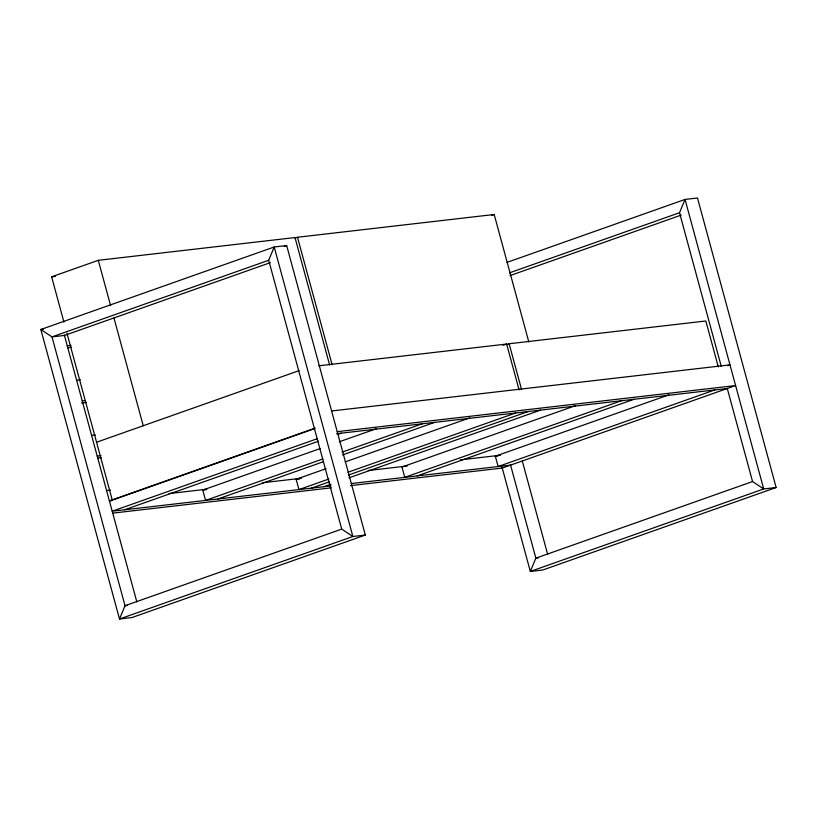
<?xml version="1.0" encoding="UTF-8"?>
<svg xmlns="http://www.w3.org/2000/svg" width="817" height="817" viewBox="0 0 817 817"><rect width="100%" height="100%" fill="white"/><g stroke="black" fill="none" stroke-linecap="round" stroke-linejoin="round"><path stroke-width="1.23" d="M43.342 329.21L40.85 329.496L51.992 336.89L125.032 605.714L119.507 619L352.873 536.493L341.731 529.099L268.691 260.276L274.216 246.989L286.665 245.549L365.322 535.053L131.956 617.56L119.507 619L40.85 329.496L274.216 246.989L352.873 536.493L365.322 535.053M721.207 366.169L679.519 212.726L685.044 199.44L697.493 198L776.15 487.504L542.784 570.011L530.335 571.451L502.006 467.181M63.94 322.153L51.624 276.82L98.295 260.317L294.998 237.553L329.619 364.995M295.09 238.104L297.49 237.257L494.183 214.493L528.813 341.935M284.265 246.397L286.665 245.549M268.691 260.276L51.992 336.89L64.441 335.45L270.366 262.645M491.793 215.341L494.183 214.493M507.01 262.39L685.044 199.44L763.701 488.944L776.15 487.504M509.512 272.837L679.519 212.726M509.992 275.625L681.194 215.096M96.569 442.242L299.145 370.622M503.037 345.315L506.632 344.039L519.091 389.883M506.724 344.6L509.124 343.753L705.827 320.989L718.276 366.823M315.311 428.077L109.386 500.882L111.878 500.596M313.677 428.945L112.297 500.147L66.943 333.183M316.925 438.841L112.195 511.217L330.987 485.901M124.644 509.777L318.599 441.2M337.758 434.43L341.353 433.163M322.899 458.929L205.567 500.413L202.759 490.077L320.09 448.594M339.249 441.813L376.361 428.7M342.057 452.158L422.266 423.798M218.016 498.973L323.379 461.717M342.527 454.946L434.715 422.358M328.863 479.028L298.94 489.608L296.132 479.262L326.054 468.682M345.213 461.911L469.724 417.885M348.022 472.246L515.639 412.993M311.389 488.168L329.343 481.816M348.502 475.045L528.088 411.554M323.838 486.728L331.018 484.185M348.982 477.833L540.537 410.114M575.546 405.64L401.944 467.018L404.752 477.363L621.461 400.738M727.61 365.71L729.989 364.872L331.62 410.982M417.201 475.913L633.91 399.299M714.824 389.934L498.125 466.548L495.316 456.213L668.919 394.836M341.731 529.099L125.032 605.714L127.523 605.428M752.559 481.55L535.86 558.164L530.335 571.451L763.701 488.944L752.559 481.55L727.212 388.259M51.624 276.82L55.403 276.381M67.249 345.785L71.048 345.346M67.77 347.715L71.569 347.276M76.614 380.252L80.413 379.813M318.763 365.791L506.632 344.039M82.231 400.933L84.764 400.636M81.486 403.006L86.551 402.413M91.596 435.4L95.395 434.961M97.213 456.08L101.012 455.641M97.734 458L101.533 457.561M337.237 431.662L735.606 385.553L502.241 468.059L350.473 485.625M336.492 433.725L727.273 388.494M106.578 490.537L110.377 490.098M169.037 493.58L206.864 489.199M262.349 482.776L301.432 478.251M368.232 470.521L407.315 465.996M460.277 459.869L500.617 455.202M202.759 490.077L206.497 489.638M296.132 479.262L299.859 478.833M495.316 456.213L497.808 455.927M351.228 483.552L510.574 465.108M112.715 513.137L331.508 487.82M538.342 557.878L535.86 558.164L510.513 464.873M509.124 343.753L521.583 389.597M522.288 460.982L547.635 554.273M297.49 237.257L332.111 364.699M98.295 260.317L110.612 305.66M113.941 317.905L143.241 425.749M64.277 334.847L136.817 601.823"/></g></svg>
